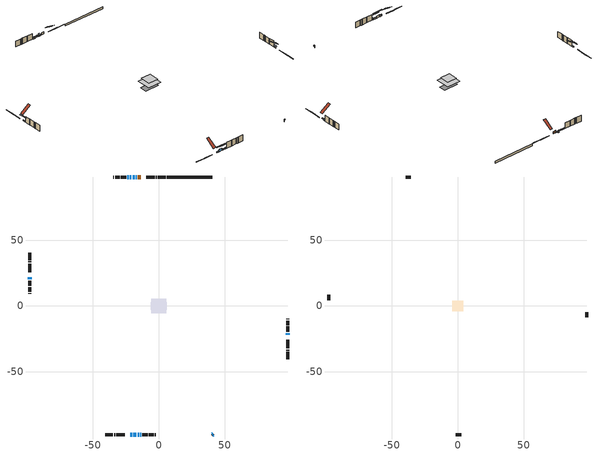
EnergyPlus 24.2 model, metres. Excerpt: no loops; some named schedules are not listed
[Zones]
conditioned space
 floor adiabatic (AdiabaticFloorConstruction): -5.55,-5.55 -5.55,5.55 5.55,5.55 5.55,-5.55 z2.66
 floor foundation (Slab1 construction): -5.95,-2.68 -5.95,2.68 5.95,2.68 5.95,-2.68 z-1.43
 wall outside (RimJoist1 construction): 5.14,98.02 -0.65,98.02 / -40.6,-98.02 -34.81,-98.02 / -98.02,40.6 -98.02,34.81 / 98.02,-40.6 98.02,-34.81 z0.22:0.52
 wall outside (RimJoist2 construction): -1.58,98.02 -2.27,98.02 / -33.88,-98.02 -33.2,-98.02 / -98.02,33.88 -98.02,33.2 / 98.02,-33.88 98.02,-33.2 z0.22:0.52
 wall outside (RimJoist3 construction): -3.19,98.02 -9.67,98.02 / -32.27,-98.02 -25.79,-98.02 / -98.02,32.27 -98.02,25.79 / 98.02,-32.27 98.02,-25.79 z0.22:0.52
 wall outside (AdiabaticWallConstruction 1): -13.72,98.02 -15.82,98.02 z0.22:2.25
 wall outside (AdiabaticWallConstruction): -16.74,98.02 -17.36,98.02 z0.22:0.83; -18.28,98.02 -19.81,98.02 / -20.74,98.02 -21.96,98.02 / 98.02,-21.75 98.02,-20.52 / -22.88,98.02 -23.8,98.02 z0.22:1.14; -21.75,-98.02 -20.22,-98.02 / -13.93,-98.02 -13.32,-98.02 / 40.6,-98.02 41.3,-97.32 z0.22:1.19; -19.29,-98.02 -17.01,-98.02 z0.22:2; -16.08,-98.02 -14.86,-98.02 z0.22:1.34; -98.02,21.75 -98.02,20.22 z0.22:1.29
 wall outside (Wall1 construction): -24.73,98.02 -28.77,98.02 / -12.39,-98.02 -8.35,-98.02 / -98.02,19.29 -98.02,15.25 / 98.02,-19.6 98.02,-15.55 z0.22:5.1
 wall outside (Wall2 construction): -29.7,98.02 -33.24,98.02 / -7.42,-98.02 -3.88,-98.02 / -98.02,14.32 -98.02,10.78 / 98.02,-14.62 98.02,-11.09 z0.22:5.1
 wall outside (Wall3 construction): -34.17,98.02 -34.73,98.02 / -2.95,-98.02 -2.39,-98.02 / -98.02,9.85 -98.02,9.3 / 98.02,-10.16 98.02,-9.6 z0.22:5.1
 wall foundation (FoundationWall1 construction): 40.6,98.02 6.07,98.02 z-1.43:0.22
 window (WindowConstruction): -16.74,98.02 -17.35,98.02 z0.22:0.83
 window (WindowConstruction 9): -18.28,98.02 -19.81,98.02 z0.22:1.13
 window (WindowConstruction 10): -21.75,-98.02 -20.22,-98.02 z0.22:1.19
 window (WindowConstruction 1): -20.74,98.02 -21.96,98.02 z0.22:1.13
 window (WindowConstruction 2): -19.29,-98.02 -17.01,-98.02 z0.22:2
 window (WindowConstruction 3): -16.08,-98.02 -14.86,-98.02 z0.22:1.34
 window (WindowConstruction 4): -98.02,21.75 -98.02,20.22 z0.22:1.29
 window (WindowConstruction 5): -13.93,-98.02 -13.32,-98.02 z0.22:1.19
 window (WindowConstruction 6): 40.6,-98.02 41.3,-97.32 z0.22:1.19
 window (WindowConstruction 7): 98.02,-21.75 98.02,-20.53 z0.22:1.13
 window (WindowConstruction 8): -22.88,98.02 -23.8,98.02 z0.22:1.13
 door (Door): -13.72,98.02 -15.82,98.02 z0.22:2.25
 ceiling adiabatic (AdiabaticFloorConstruction): 5.55,-5.55 5.55,5.55 -5.55,5.55 -5.55,-5.55 z2.66
attic - vented
 floor to conditioned space (Floor1 construction Reversed): -4,-4 -4,4 4,4 4,-4 z5.1
 wall outside (Wall4 construction): -35.65,98.02 -39.67,98.02 / -1.46,-98.02 2.56,-98.02 / -98.02,8.37 -98.02,4.35 / 98.02,-8.67 98.02,-4.65 z0.22:5.1
 roof outside (Roof1 construction): -12.79,98.02,5.1 -12.79,90.73,9.96 -10.6,90.73,9.96 -10.6,98.02,5.1; -22.67,-98.02,5.1 -22.67,-90.73,9.96 -24.86,-90.73,9.96 -24.86,-98.02,5.1; -98.02,22.67,5.1 -90.73,22.67,9.96 -90.73,24.86,9.96 -98.02,24.86,5.1; 98.02,-22.67,5.1 90.73,-22.67,9.96 90.73,-24.86,9.96 98.02,-24.86,5.1
shading: -17.5,98.02 -16.6,98.02 -16.6,99.85 -17.5,99.85 z0.98; -19.96,98.02 -18.13,98.02 -18.13,98.63 -19.96,98.63 z1.28; -20.07,-98.02 -21.89,-98.02 -21.89,-98.63 -20.07,-98.63 z1.34; -22.11,98.02 -20.59,98.02 -20.59,98.63 -22.11,98.63 z1.28; -13.95,-98.02 -22.34,-98.02 -22.34,-98.63 -13.95,-98.63 z5.05; -11.81,-98.02 -19.13,-98.02 -19.13,-98.32 -11.81,-98.32 z4.39; -98.02,17.17 -98.02,24.8 -98.63,24.8 -98.63,17.17 z4.34; -13.17,-98.02 -14.08,-98.02 -14.08,-98.63 -13.17,-98.63 z1.34; 41.41,-97.22 40.5,-98.13 40.93,-98.56 41.84,-97.65 z1.34; 98.02,-19.92 98.02,-22.35 98.63,-22.35 98.63,-19.92 z1.74; -23.95,98.02 -22.74,98.02 -22.74,98.63 -23.95,98.63 z1.28
[Building]
Building 1: Terrain=Suburbs
[Site:Location]
Whitehorse AP_YT: Latitude {deg}=60.71; Longitude {deg}=-135.07; Time Zone {hr}=-8; Elevation {m}=706; Keep Site Location Information=Yes
[Site:GroundTemperature:Shallow]
-5.4229, -7.73249, -7.91745, -6.82143, -2.42154, 1.95786, 5.75456, 8.15968, 8.36401, 6.40785, 2.70796, -1.53709
[Site:WaterMainsTemperature]
Calculation Method=Schedule; Temperature Schedule=mains temperature schedule
[Material] Roughness=Rough; Thermal Absorptance=0.9
Name | Thickness {m} | Conductivity {W/m-K} | Density {kg/m3} | Specific Heat {J/kg-K} | Solar Absorptance | Visible Absorptance
asphalt or fiberglass shingles | 0.00635 | 0.162714 | 1121.4 | 1465.45 | 0.4 | 0.4
ceiling loosefill ins | 0.254 | 0.0480833 | 16.02 | 1046.75 | 0.7 | 0.7
ceiling stud and cavity | 0.1397 | 0.0776294 | 65.682 | 1177.47 | 0.7 | 0.7
concrete 4.0 in. | 0.1016 | 1.803125 | 2242.8 | 837.4 | 0.7 | 0.7
concrete 8.0 in. | 0.2032 | 1.803125 | 2242.8 | 837.4 | 0.7 | 0.7
door material | 0.04445 | 0.0451087 | 512.64 | 1214.23 | 0.7 | 0.7
exterior vertical ins | 0.0778269 | 0.029427 | 32.04 | 1214.23 | 0.7 | 0.7
floor covering | 0.0127 | 0.0433444 | 54.468 | 1339.84 | 0.6 | 0.6
floor rigid ins; wall rigid ins 2 | 0.512978 | 0.029427 | 32.04 | 1214.23 | 0.7 | 0.7
floor stud and cavity | 0.1397 | 1.75129 | 37.0049 | 1207.88 | 0.7 | 0.7
furniture material conditioned space 1 | 0.1524 | 0.115458 | 640.8 | 1214.23 | 0.6 | 0.6
gypsum board | 0.0127 | 0.160291 | 801 | 837.4 | 0.6 | 0.6
gypsum board 1 | 0.0127 | 0.160291 | 801 | 837.4 | 0.7 | 0.7
osb sheathing 0.5 in. | 0.0127 | 0.115458 | 512.64 | 1214.23 | 0.7 | 0.7
osb sheathing 0.75 in. | 0.01905 | 0.115458 | 512.64 | 1214.23 | 0.7 | 0.7
osb sheathing 2.0 in. | 0.0508 | 0.115458 | 512.64 | 1214.23 | 0.7 | 0.7
rim joist rigid ins; wall rigid ins | 0.051816 | 0.029427 | 32.04 | 1214.23 | 0.7 | 0.7
rim joist rigid ins 1; wall rigid ins 1 | 0.103632 | 0.029427 | 32.04 | 1214.23 | 0.7 | 0.7
rim joist stud and cavity | 0.0508 | 0.0399264 | 125.044 | 1163.47 | 0.6 | 0.6
rim joist stud and cavity 1 | 0.0508 | 0.0170048 | 125.044 | 1163.47 | 0.6 | 0.6
rim joist stud and cavity 2 | 0.0508 | 0.0462651 | 125.044 | 1163.47 | 0.6 | 0.6
wall stud and cavity | 0.1397 | 0.215013 | 139.0536 | 1170.24 | 0.7 | 0.7
wall stud and cavity 1 | 0.1397 | 0.216775 | 139.0536 | 1170.24 | 0.7 | 0.7
wall stud and cavity 2 | 0.1397 | 0.050024 | 139.0536 | 1170.24 | 0.7 | 0.7
wall stud and cavity 3 | 0.0889 | 6.9971 | 50.32683 | 1063.81 | 0.6 | 0.6
wall stud and cavity 4 | 0.0889 | 0.380278 | 52.3479 | 1209.89 | 0.7 | 0.7
wall stud and cavity 5 | 0.0889 | 0.391764 | 83.0341 | 1211.67 | 0.7 | 0.7
wood siding | 0.0254 | 0.102417 | 544.68 | 1172.36 | 0.4 | 0.4
wood siding 1 | 0.00254 | 0.102417 | 544.68 | 1172.36 | 0.4 | 0.4
wood siding 2; wood siding 3; wood siding 4 | 0.0254 | 0.102417 | 544.68 | 1172.36 | 0.7 | 0.7
[WindowMaterial:SimpleGlazingSystem]
Name | U-Factor {W/m2-K} | Solar Heat Gain Coefficient
WindowMaterial | 2.032724 | 0.41
WindowMaterial 1 | 1.94983 | 0.52
WindowMaterial 2 | 1.88339 | 0.59
WindowMaterial 3 | 1.887935 | 0.59
WindowMaterial 4 | 1.927681 | 0.54
WindowMaterial 5 | 2.00036 | 0.46
WindowMaterial 6 | 1.95834 | 0.5
WindowMaterial 7 | 1.96799 | 0.49
WindowMaterial 8 | 1.9396 | 0.53
WindowMaterial 9 | 1.93506 | 0.53
[Construction]
AdiabaticFloorConstruction: floor stud and cavity, floor rigid ins, osb sheathing 0.75 in., floor covering
AdiabaticWallConstruction: wood siding 3, wall rigid ins 2, wall stud and cavity 4, gypsum board
AdiabaticWallConstruction 1: wood siding 4, wall rigid ins 2, wall stud and cavity 4, gypsum board
Door: door material
Floor1 construction Reversed: gypsum board, ceiling stud and cavity, ceiling loosefill ins
FoundationWall1 construction: concrete 8.0 in., gypsum board 1
furniture construction conditioned space 1: furniture material conditioned space 1
PartitionWallConstruction: gypsum board, wall stud and cavity 5, gypsum board
RimJoist1 construction: wood siding 2, rim joist rigid ins, osb sheathing 2.0 in., rim joist stud and cavity
RimJoist2 construction: wood siding 2, rim joist rigid ins 1, osb sheathing 2.0 in., rim joist stud and cavity 1
RimJoist3 construction: wood siding 2, rim joist rigid ins, osb sheathing 2.0 in., rim joist stud and cavity 2
Roof1 construction: asphalt or fiberglass shingles
Slab1 construction: concrete 4.0 in.
Wall1 construction: wood siding, wall rigid ins, osb sheathing 0.5 in., wall stud and cavity, gypsum board
Wall2 construction: wood siding, wall rigid ins, osb sheathing 0.5 in., wall stud and cavity 1, gypsum board
Wall3 construction: wood siding, wall rigid ins 1, osb sheathing 0.5 in., wall stud and cavity 2, gypsum board
Wall4 construction: wood siding 1, wall stud and cavity 3
WindowConstruction: WindowMaterial
WindowConstruction 1; WindowConstruction 7: WindowMaterial 1
WindowConstruction 10: WindowMaterial 9
WindowConstruction 2: WindowMaterial 2
WindowConstruction 3: WindowMaterial 3
WindowConstruction 4: WindowMaterial 4
WindowConstruction 5: WindowMaterial 5
WindowConstruction 6: WindowMaterial 6
WindowConstruction 8: WindowMaterial 7
WindowConstruction 9: WindowMaterial 8
[Zone] Multiplier=1; Part of Total Floor Area=Yes
Name | Volume {m3}
attic - vented | 47.2014
conditioned space | 439.4
[Space]
Name | Zone | Volume {m3}
attic - vented 1 | attic - vented | 47.2014
conditioned space 1 | conditioned space | 439.4
[ZoneInfiltration:EffectiveLeakageArea]
infil attic - vented 1: Zone or Space=attic - vented 1; Schedule=Always On Discrete; Effective Air Leakage Area {cm2}=2017.26; Stack Coefficient=0.000677103; Wind Coefficient=1.75812e-05
[ZoneMixing]
whole house fan mix: Zone or Space=attic - vented; Schedule=Always On Continuous; Design Flow Rate Calculation Method=Flow/Zone; Design Flow Rate {m3/s}=0; Source Zone or Space=conditioned space
[SurfaceProperty:ExposedFoundationPerimeter]
Slab1: Exposed Perimeter Calculation Method=TotalExposedPerimeter; Total Exposed Perimeter {m}=34.534
[InternalMass] Zone or ZoneList=conditioned space; Space or SpaceList=conditioned space 1
Name | Construction | Surface Area {m2}
furniture mass conditioned space 1 | furniture construction conditioned space 1 | 74.8
partition wall mass | PartitionWallConstruction | 187
[Lights]
interior lighting: Zone or ZoneList or Space or SpaceList=conditioned space 1; Schedule=interior lighting schedule; Design Level Calculation Method=LightingLevel; Lighting Level {W}=343.2; Return Air Fraction=0; Fraction Radiant=0.6; Fraction Visible=0.2; Fraction Replaceable=1
[People]
occupants: Zone or ZoneList or Space or SpaceList=conditioned space 1; Number of People Schedule=occupants schedule; Number of People Calculation Method=People; Number of People=3; Fraction Radiant=0.314171; Sensible Heat Fraction=0.56303; Activity Level Schedule=occupants activity schedule; Carbon Dioxide Generation Rate {m3/s-W}=0; Enable ASHRAE 55 Comfort Warnings=No; Mean Radiant Temperature Calculation Type=EnclosureAveraged
[ElectricEquipment] Zone or ZoneList or Space or SpaceList=conditioned space 1; Design Level Calculation Method=EquipmentLevel
Name | Schedule | Design Level {W} | Fraction Latent | Fraction Radiant | Fraction Lost
clothes dryer | clothes dryer schedule | 140.772 | 0.015 | 0.081 | 0.85
clothes washer | clothes washer schedule | 32.1985 | 0.03 | 0.162 | 0.7
cooking range | cooking range schedule | 215.147 | 0.08 | 0.432 | 0.2
dishwasher | dishwasher schedule | 66.8632 | 0.3 | 0.18 | 0.4
fridge | fridge schedule | 72.9452 | 0 | 0.6 | 0
mech vent house fan | mech vent house fan schedule | 0 | 0 | 0 | 1
mech vent house fan cfis | mech vent house fan cfis schedule | 0 | 0 | 0 | 0
misc plug loads | misc plug loads schedule | 494.7 | 0.045 | 0.513 | 0.1
whole house fan | Always On Discrete | 0 | 0 | 0 | 1
[OtherEquipment] Zone or ZoneList or Space or SpaceList=conditioned space 1; Design Level Calculation Method=EquipmentLevel
Name | Fuel Type | Schedule | Design Level {W} | Fraction Latent | Fraction Radiant | Fraction Lost
clothes dryer 1 | Electricity | clothes dryer schedule | 0 | 0.015 | 0.081 | 0.85
cooking range 1 | Electricity | cooking range schedule | 0 | 0.08 | 0.432 | 0.2
general water use latent | None | general water use schedule | 62.594 | 1 | 0 | 0
general water use sensible | None | general water use schedule | -61.6891 | 0 | 0.6 | 0
mech vent house fan latent load | None | Always On Discrete | 0 | 1 | 0 | 0
mech vent house fan sensible load | None | Always On Discrete | 0 | 0 | 0 | 0
water heater energy adjustment1 | Electricity | Always On Discrete | 0.01 | 0 | 0 | 1
[ZoneInfiltration:DesignFlowRate] Zone or ZoneList or Space or SpaceList=conditioned space 1; Schedule=Always On Discrete; Design Flow Rate Calculation Method=Flow/Zone; Design Flow Rate {m3/s}=0
infil flow; natural vent flow; whole house fan flow
[Foundation:Kiva]
Foundation Kiva 1: Initial Indoor Air Temperature {C}=18; Wall Height Above Grade {m}=0.220005; Wall Depth Below Slab {m}=0.2032; Custom Block Material Name 1=exterior vertical ins; Custom Block Depth 1 {m}=1.65; Custom Block X Position 1 {m}=0.2159; Custom Block Z Position 1 {m}=0
[Foundation:Kiva:Settings]
Soil Conductivity {W/m-K}=0.849921; Soil Density {kg/m3}=1842.3; Soil Specific Heat {J/kg-K}=418.7; Ground Solar Absorptivity=0.9; Ground Thermal Absorptivity=0.9; Ground Surface Roughness {m}=0.03; Far-Field Width {m}=40; Deep-Ground Boundary Condition=ZeroFlux; Deep-Ground Depth {m}=40; Minimum Cell Dimension {m}=0.2; Maximum Cell Growth Coefficient=3; Simulation Timestep=Timestep
[Exterior:Lights]
exterior lighting: Schedule=exterior lighting schedule; Design Level {W}=75.6
[Schedule:Constant]
Name | Hourly Value
Always On Continuous; mech vent house fan schedule; mech vent house fan cfis schedule; Always On Discrete | 1
occupants activity schedule | 117.228
fridge schedule | 0
[Schedule:Week:Daily]
interior lighting schedule Week Rule - Jan1-Jan27: interior lighting schedule day, interior lighting schedule day, interior lighting schedule day, interior lighting schedule day, interior lighting schedule day, interior lighting schedule day, interior lighting schedule day, interior lighting schedule default day, interior lighting schedule default day, interior lighting schedule default day, interior lighting schedule default day, interior lighting schedule default day
interior lighting schedule Week Rule - Jan28-Feb3: interior lighting schedule day, interior lighting schedule day, interior lighting schedule day, interior lighting schedule day, interior lighting schedule day 1, interior lighting schedule day 1, interior lighting schedule day 1, interior lighting schedule default day, interior lighting schedule default day, interior lighting schedule default day, interior lighting schedule default day, interior lighting schedule default day
interior lighting schedule Week Rule - Feb4-Feb24: interior lighting schedule day 1, interior lighting schedule day 1, interior lighting schedule day 1, interior lighting schedule day 1, interior lighting schedule day 1, interior lighting schedule day 1, interior lighting schedule day 1, interior lighting schedule default day, interior lighting schedule default day, interior lighting schedule default day, interior lighting schedule default day, interior lighting schedule default day
interior lighting schedule Week Rule - Feb25-Mar3: interior lighting schedule day 1, interior lighting schedule day 1, interior lighting schedule day 1, interior lighting schedule day 1, interior lighting schedule day 2, interior lighting schedule day 2, interior lighting schedule day 2, interior lighting schedule default day, interior lighting schedule default day, interior lighting schedule default day, interior lighting schedule default day, interior lighting schedule default day
interior lighting schedule Week Rule - Mar4-Mar31: interior lighting schedule day 2, interior lighting schedule day 2, interior lighting schedule day 2, interior lighting schedule day 2, interior lighting schedule day 2, interior lighting schedule day 2, interior lighting schedule day 2, interior lighting schedule default day, interior lighting schedule default day, interior lighting schedule default day, interior lighting schedule default day, interior lighting schedule default day
interior lighting schedule Week Rule - Apr1-Apr28: interior lighting schedule day 3, interior lighting schedule day 3, interior lighting schedule day 3, interior lighting schedule day 3, interior lighting schedule day 3, interior lighting schedule day 3, interior lighting schedule day 3, interior lighting schedule default day, interior lighting schedule default day, interior lighting schedule default day, interior lighting schedule default day, interior lighting schedule default day
interior lighting schedule Week Rule - Apr29-May5: interior lighting schedule day 3, interior lighting schedule day 3, interior lighting schedule day 4, interior lighting schedule day 4, interior lighting schedule day 4, interior lighting schedule day 4, interior lighting schedule day 4, interior lighting schedule default day, interior lighting schedule default day, interior lighting schedule default day, interior lighting schedule default day, interior lighting schedule default day
interior lighting schedule Week Rule - May6-May26: interior lighting schedule day 4, interior lighting schedule day 4, interior lighting schedule day 4, interior lighting schedule day 4, interior lighting schedule day 4, interior lighting schedule day 4, interior lighting schedule day 4, interior lighting schedule default day, interior lighting schedule default day, interior lighting schedule default day, interior lighting schedule default day, interior lighting schedule default day
interior lighting schedule Week Rule - May27-Jun2: interior lighting schedule day 4, interior lighting schedule day 4, interior lighting schedule day 4, interior lighting schedule day 4, interior lighting schedule day 4, interior lighting schedule day 5, interior lighting schedule day 5, interior lighting schedule default day, interior lighting schedule default day, interior lighting schedule default day, interior lighting schedule default day, interior lighting schedule default day
interior lighting schedule Week Rule - Jun3-Jun30: interior lighting schedule day 5, interior lighting schedule day 5, interior lighting schedule day 5, interior lighting schedule day 5, interior lighting schedule day 5, interior lighting schedule day 5, interior lighting schedule day 5, interior lighting schedule default day, interior lighting schedule default day, interior lighting schedule default day, interior lighting schedule default day, interior lighting schedule default day
interior lighting schedule Week Rule - Jul1-Jul28: interior lighting schedule day 6, interior lighting schedule day 6, interior lighting schedule day 6, interior lighting schedule day 6, interior lighting schedule day 6, interior lighting schedule day 6, interior lighting schedule day 6, interior lighting schedule default day, interior lighting schedule default day, interior lighting schedule default day, interior lighting schedule default day, interior lighting schedule default day
interior lighting schedule Week Rule - Jul29-Aug4: interior lighting schedule day 6, interior lighting schedule day 6, interior lighting schedule day 6, interior lighting schedule day 7, interior lighting schedule day 7, interior lighting schedule day 7, interior lighting schedule day 7, interior lighting schedule default day, interior lighting schedule default day, interior lighting schedule default day, interior lighting schedule default day, interior lighting schedule default day
interior lighting schedule Week Rule - Aug5-Aug25: interior lighting schedule day 7, interior lighting schedule day 7, interior lighting schedule day 7, interior lighting schedule day 7, interior lighting schedule day 7, interior lighting schedule day 7, interior lighting schedule day 7, interior lighting schedule default day, interior lighting schedule default day, interior lighting schedule default day, interior lighting schedule default day, interior lighting schedule default day
interior lighting schedule Week Rule - Aug26-Sep1: interior lighting schedule day 7, interior lighting schedule day 7, interior lighting schedule day 7, interior lighting schedule day 7, interior lighting schedule day 7, interior lighting schedule day 7, interior lighting schedule day 8, interior lighting schedule default day, interior lighting schedule default day, interior lighting schedule default day, interior lighting schedule default day, interior lighting schedule default day
interior lighting schedule Week Rule - Sep2-Sep29: interior lighting schedule day 8, interior lighting schedule day 8, interior lighting schedule day 8, interior lighting schedule day 8, interior lighting schedule day 8, interior lighting schedule day 8, interior lighting schedule day 8, interior lighting schedule default day, interior lighting schedule default day, interior lighting schedule default day, interior lighting schedule default day, interior lighting schedule default day
interior lighting schedule Week Rule - Sep30-Oct6: interior lighting schedule day 8, interior lighting schedule day 9, interior lighting schedule day 9, interior lighting schedule day 9, interior lighting schedule day 9, interior lighting schedule day 9, interior lighting schedule day 9, interior lighting schedule default day, interior lighting schedule default day, interior lighting schedule default day, interior lighting schedule default day, interior lighting schedule default day
interior lighting schedule Week Rule - Oct7-Oct27: interior lighting schedule day 9, interior lighting schedule day 9, interior lighting schedule day 9, interior lighting schedule day 9, interior lighting schedule day 9, interior lighting schedule day 9, interior lighting schedule day 9, interior lighting schedule default day, interior lighting schedule default day, interior lighting schedule default day, interior lighting schedule default day, interior lighting schedule default day
interior lighting schedule Week Rule - Oct28-Nov3: interior lighting schedule day 9, interior lighting schedule day 9, interior lighting schedule day 9, interior lighting schedule day 9, interior lighting schedule day 10, interior lighting schedule day 10, interior lighting schedule day 10, interior lighting schedule default day, interior lighting schedule default day, interior lighting schedule default day, interior lighting schedule default day, interior lighting schedule default day
interior lighting schedule Week Rule - Nov4-Nov24: interior lighting schedule day 10, interior lighting schedule day 10, interior lighting schedule day 10, interior lighting schedule day 10, interior lighting schedule day 10, interior lighting schedule day 10, interior lighting schedule day 10, interior lighting schedule default day, interior lighting schedule default day, interior lighting schedule default day, interior lighting schedule default day, interior lighting schedule default day
interior lighting schedule Week Rule - Nov25-Dec1: interior lighting schedule day 10, interior lighting schedule day 10, interior lighting schedule day 10, interior lighting schedule day 10, interior lighting schedule day 10, interior lighting schedule day 10, interior lighting schedule day 11, interior lighting schedule default day, interior lighting schedule default day, interior lighting schedule default day, interior lighting schedule default day, interior lighting schedule default day
interior lighting schedule Week Rule - Dec2-Dec31: interior lighting schedule day 11, interior lighting schedule day 11, interior lighting schedule day 11, interior lighting schedule day 11, interior lighting schedule day 11, interior lighting schedule day 11, interior lighting schedule day 11, interior lighting schedule default day, interior lighting schedule default day, interior lighting schedule default day, interior lighting schedule default day, interior lighting schedule default day
occupants schedule Week Rule - Jan1-Dec31: occupants schedule day, occupants schedule day, occupants schedule day, occupants schedule day, occupants schedule day, occupants schedule day, occupants schedule day, occupants schedule default day, occupants schedule default day, occupants schedule default day, occupants schedule default day, occupants schedule default day
clothes dryer schedule Week Rule - Jan1-Dec31: clothes dryer schedule day, clothes dryer schedule day, clothes dryer schedule day, clothes dryer schedule day, clothes dryer schedule day, clothes dryer schedule day, clothes dryer schedule day, clothes dryer schedule default day, clothes dryer schedule default day, clothes dryer schedule default day, clothes dryer schedule default day, clothes dryer schedule default day
clothes washer schedule Week Rule - Jan1-Dec31: clothes washer schedule day, clothes washer schedule day, clothes washer schedule day, clothes washer schedule day, clothes washer schedule day, clothes washer schedule day, clothes washer schedule day, clothes washer schedule default day, clothes washer schedule default day, clothes washer schedule default day, clothes washer schedule default day, clothes washer schedule default day
cooking range schedule Week Rule - Jan1-Dec31: cooking range schedule day, cooking range schedule day, cooking range schedule day, cooking range schedule day, cooking range schedule day, cooking range schedule day, cooking range schedule day, cooking range schedule default day, cooking range schedule default day, cooking range schedule default day, cooking range schedule default day, cooking range schedule default day
dishwasher schedule Week Rule - Jan1-Dec31: dishwasher schedule day, dishwasher schedule day, dishwasher schedule day, dishwasher schedule day, dishwasher schedule day, dishwasher schedule day, dishwasher schedule day, dishwasher schedule default day, dishwasher schedule default day, dishwasher schedule default day, dishwasher schedule default day, dishwasher schedule default day
misc plug loads schedule Week Rule - Jan1-Dec31: misc plug loads schedule day, misc plug loads schedule day, misc plug loads schedule day, misc plug loads schedule day, misc plug loads schedule day, misc plug loads schedule day, misc plug loads schedule day, misc plug loads schedule default day, misc plug loads schedule default day, misc plug loads schedule default day, misc plug loads schedule default day, misc plug loads schedule default day
general water use schedule Week Rule - Jan1-Dec31: general water use schedule day, general water use schedule day, general water use schedule day, general water use schedule day, general water use schedule day, general water use schedule day, general water use schedule day, general water use schedule default day, general water use schedule default day, general water use schedule default day, general water use schedule default day, general water use schedule default day
exterior lighting schedule Week Rule - Jan1-Jan27: exterior lighting schedule day, exterior lighting schedule day, exterior lighting schedule day, exterior lighting schedule day, exterior lighting schedule day, exterior lighting schedule day, exterior lighting schedule day, exterior lighting schedule default day, exterior lighting schedule default day, exterior lighting schedule default day, exterior lighting schedule default day, exterior lighting schedule default day
exterior lighting schedule Week Rule - Jan28-Feb3: exterior lighting schedule day, exterior lighting schedule day, exterior lighting schedule day, exterior lighting schedule day, exterior lighting schedule day 1, exterior lighting schedule day 1, exterior lighting schedule day 1, exterior lighting schedule default day, exterior lighting schedule default day, exterior lighting schedule default day, exterior lighting schedule default day, exterior lighting schedule default day
exterior lighting schedule Week Rule - Feb4-Feb24: exterior lighting schedule day 1, exterior lighting schedule day 1, exterior lighting schedule day 1, exterior lighting schedule day 1, exterior lighting schedule day 1, exterior lighting schedule day 1, exterior lighting schedule day 1, exterior lighting schedule default day, exterior lighting schedule default day, exterior lighting schedule default day, exterior lighting schedule default day, exterior lighting schedule default day
exterior lighting schedule Week Rule - Feb25-Mar3: exterior lighting schedule day 1, exterior lighting schedule day 1, exterior lighting schedule day 1, exterior lighting schedule day 1, exterior lighting schedule day 2, exterior lighting schedule day 2, exterior lighting schedule day 2, exterior lighting schedule default day, exterior lighting schedule default day, exterior lighting schedule default day, exterior lighting schedule default day, exterior lighting schedule default day
exterior lighting schedule Week Rule - Mar4-Mar31: exterior lighting schedule day 2, exterior lighting schedule day 2, exterior lighting schedule day 2, exterior lighting schedule day 2, exterior lighting schedule day 2, exterior lighting schedule day 2, exterior lighting schedule day 2, exterior lighting schedule default day, exterior lighting schedule default day, exterior lighting schedule default day, exterior lighting schedule default day, exterior lighting schedule default day
exterior lighting schedule Week Rule - Apr1-Apr28: exterior lighting schedule day 3, exterior lighting schedule day 3, exterior lighting schedule day 3, exterior lighting schedule day 3, exterior lighting schedule day 3, exterior lighting schedule day 3, exterior lighting schedule day 3, exterior lighting schedule default day, exterior lighting schedule default day, exterior lighting schedule default day, exterior lighting schedule default day, exterior lighting schedule default day
exterior lighting schedule Week Rule - Apr29-May5: exterior lighting schedule day 3, exterior lighting schedule day 3, exterior lighting schedule day 4, exterior lighting schedule day 4, exterior lighting schedule day 4, exterior lighting schedule day 4, exterior lighting schedule day 4, exterior lighting schedule default day, exterior lighting schedule default day, exterior lighting schedule default day, exterior lighting schedule default day, exterior lighting schedule default day
exterior lighting schedule Week Rule - May6-May26: exterior lighting schedule day 4, exterior lighting schedule day 4, exterior lighting schedule day 4, exterior lighting schedule day 4, exterior lighting schedule day 4, exterior lighting schedule day 4, exterior lighting schedule day 4, exterior lighting schedule default day, exterior lighting schedule default day, exterior lighting schedule default day, exterior lighting schedule default day, exterior lighting schedule default day
exterior lighting schedule Week Rule - May27-Jun2: exterior lighting schedule day 4, exterior lighting schedule day 4, exterior lighting schedule day 4, exterior lighting schedule day 4, exterior lighting schedule day 4, exterior lighting schedule day 5, exterior lighting schedule day 5, exterior lighting schedule default day, exterior lighting schedule default day, exterior lighting schedule default day, exterior lighting schedule default day, exterior lighting schedule default day
exterior lighting schedule Week Rule - Jun3-Jun30: exterior lighting schedule day 5, exterior lighting schedule day 5, exterior lighting schedule day 5, exterior lighting schedule day 5, exterior lighting schedule day 5, exterior lighting schedule day 5, exterior lighting schedule day 5, exterior lighting schedule default day, exterior lighting schedule default day, exterior lighting schedule default day, exterior lighting schedule default day, exterior lighting schedule default day
exterior lighting schedule Week Rule - Jul1-Jul28: exterior lighting schedule day 6, exterior lighting schedule day 6, exterior lighting schedule day 6, exterior lighting schedule day 6, exterior lighting schedule day 6, exterior lighting schedule day 6, exterior lighting schedule day 6, exterior lighting schedule default day, exterior lighting schedule default day, exterior lighting schedule default day, exterior lighting schedule default day, exterior lighting schedule default day
exterior lighting schedule Week Rule - Jul29-Aug4: exterior lighting schedule day 6, exterior lighting schedule day 6, exterior lighting schedule day 6, exterior lighting schedule day 7, exterior lighting schedule day 7, exterior lighting schedule day 7, exterior lighting schedule day 7, exterior lighting schedule default day, exterior lighting schedule default day, exterior lighting schedule default day, exterior lighting schedule default day, exterior lighting schedule default day
exterior lighting schedule Week Rule - Aug5-Aug25: exterior lighting schedule day 7, exterior lighting schedule day 7, exterior lighting schedule day 7, exterior lighting schedule day 7, exterior lighting schedule day 7, exterior lighting schedule day 7, exterior lighting schedule day 7, exterior lighting schedule default day, exterior lighting schedule default day, exterior lighting schedule default day, exterior lighting schedule default day, exterior lighting schedule default day
exterior lighting schedule Week Rule - Aug26-Sep1: exterior lighting schedule day 7, exterior lighting schedule day 7, exterior lighting schedule day 7, exterior lighting schedule day 7, exterior lighting schedule day 7, exterior lighting schedule day 7, exterior lighting schedule day 8, exterior lighting schedule default day, exterior lighting schedule default day, exterior lighting schedule default day, exterior lighting schedule default day, exterior lighting schedule default day
exterior lighting schedule Week Rule - Sep2-Sep29: exterior lighting schedule day 8, exterior lighting schedule day 8, exterior lighting schedule day 8, exterior lighting schedule day 8, exterior lighting schedule day 8, exterior lighting schedule day 8, exterior lighting schedule day 8, exterior lighting schedule default day, exterior lighting schedule default day, exterior lighting schedule default day, exterior lighting schedule default day, exterior lighting schedule default day
exterior lighting schedule Week Rule - Sep30-Oct6: exterior lighting schedule day 8, exterior lighting schedule day 9, exterior lighting schedule day 9, exterior lighting schedule day 9, exterior lighting schedule day 9, exterior lighting schedule day 9, exterior lighting schedule day 9, exterior lighting schedule default day, exterior lighting schedule default day, exterior lighting schedule default day, exterior lighting schedule default day, exterior lighting schedule default day
exterior lighting schedule Week Rule - Oct7-Oct27: exterior lighting schedule day 9, exterior lighting schedule day 9, exterior lighting schedule day 9, exterior lighting schedule day 9, exterior lighting schedule day 9, exterior lighting schedule day 9, exterior lighting schedule day 9, exterior lighting schedule default day, exterior lighting schedule default day, exterior lighting schedule default day, exterior lighting schedule default day, exterior lighting schedule default day
exterior lighting schedule Week Rule - Oct28-Nov3: exterior lighting schedule day 9, exterior lighting schedule day 9, exterior lighting schedule day 9, exterior lighting schedule day 9, exterior lighting schedule day 10, exterior lighting schedule day 10, exterior lighting schedule day 10, exterior lighting schedule default day, exterior lighting schedule default day, exterior lighting schedule default day, exterior lighting schedule default day, exterior lighting schedule default day
exterior lighting schedule Week Rule - Nov4-Nov24: exterior lighting schedule day 10, exterior lighting schedule day 10, exterior lighting schedule day 10, exterior lighting schedule day 10, exterior lighting schedule day 10, exterior lighting schedule day 10, exterior lighting schedule day 10, exterior lighting schedule default day, exterior lighting schedule default day, exterior lighting schedule default day, exterior lighting schedule default day, exterior lighting schedule default day
exterior lighting schedule Week Rule - Nov25-Dec1: exterior lighting schedule day 10, exterior lighting schedule day 10, exterior lighting schedule day 10, exterior lighting schedule day 10, exterior lighting schedule day 10, exterior lighting schedule day 10, exterior lighting schedule day 11, exterior lighting schedule default day, exterior lighting schedule default day, exterior lighting schedule default day, exterior lighting schedule default day, exterior lighting schedule default day
exterior lighting schedule Week Rule - Dec2-Dec31: exterior lighting schedule day 11, exterior lighting schedule day 11, exterior lighting schedule day 11, exterior lighting schedule day 11, exterior lighting schedule day 11, exterior lighting schedule day 11, exterior lighting schedule day 11, exterior lighting schedule default day, exterior lighting schedule default day, exterior lighting schedule default day, exterior lighting schedule default day, exterior lighting schedule default day
[Schedule:Year]
interior lighting schedule: interior lighting schedule Week Rule - Jan1-Jan27, 1, 1, 1, 27, interior lighting schedule Week Rule - Jan28-Feb3, 1, 28, 2, 3, interior lighting schedule Week Rule - Feb4-Feb24, 2, 4, 2, 24, interior lighting schedule Week Rule - Feb25-Mar3, 2, 25, 3, 3, interior lighting schedule Week Rule - Mar4-Mar31, 3, 4, 3, 31, interior lighting schedule Week Rule - Apr1-Apr28, 4, 1, 4, 28, interior lighting schedule Week Rule - Apr29-May5, 4, 29, 5, 5, interior lighting schedule Week Rule - May6-May26, 5, 6, 5, 26, interior lighting schedule Week Rule - May27-Jun2, 5, 27, 6, 2, interior lighting schedule Week Rule - Jun3-Jun30, 6, 3, 6, 30, interior lighting schedule Week Rule - Jul1-Jul28, 7, 1, 7, 28, interior lighting schedule Week Rule - Jul29-Aug4, 7, 29, 8, 4, interior lighting schedule Week Rule - Aug5-Aug25, 8, 5, 8, 25, interior lighting schedule Week Rule - Aug26-Sep1, 8, 26, 9, 1, interior lighting schedule Week Rule - Sep2-Sep29, 9, 2, 9, 29, interior lighting schedule Week Rule - Sep30-Oct6, 9, 30, 10, 6, interior lighting schedule Week Rule - Oct7-Oct27, 10, 7, 10, 27, interior lighting schedule Week Rule - Oct28-Nov3, 10, 28, 11, 3, interior lighting schedule Week Rule - Nov4-Nov24, 11, 4, 11, 24, interior lighting schedule Week Rule - Nov25-Dec1, 11, 25, 12, 1, interior lighting schedule Week Rule - Dec2-Dec31, 12, 2, 12, 31
occupants schedule: occupants schedule Week Rule - Jan1-Dec31, 1, 1, 12, 31
clothes dryer schedule: clothes dryer schedule Week Rule - Jan1-Dec31, 1, 1, 12, 31
clothes washer schedule: clothes washer schedule Week Rule - Jan1-Dec31, 1, 1, 12, 31
cooking range schedule: cooking range schedule Week Rule - Jan1-Dec31, 1, 1, 12, 31
dishwasher schedule: dishwasher schedule Week Rule - Jan1-Dec31, 1, 1, 12, 31
misc plug loads schedule: misc plug loads schedule Week Rule - Jan1-Dec31, 1, 1, 12, 31
general water use schedule: general water use schedule Week Rule - Jan1-Dec31, 1, 1, 12, 31
exterior lighting schedule: exterior lighting schedule Week Rule - Jan1-Jan27, 1, 1, 1, 27, exterior lighting schedule Week Rule - Jan28-Feb3, 1, 28, 2, 3, exterior lighting schedule Week Rule - Feb4-Feb24, 2, 4, 2, 24, exterior lighting schedule Week Rule - Feb25-Mar3, 2, 25, 3, 3, exterior lighting schedule Week Rule - Mar4-Mar31, 3, 4, 3, 31, exterior lighting schedule Week Rule - Apr1-Apr28, 4, 1, 4, 28, exterior lighting schedule Week Rule - Apr29-May5, 4, 29, 5, 5, exterior lighting schedule Week Rule - May6-May26, 5, 6, 5, 26, exterior lighting schedule Week Rule - May27-Jun2, 5, 27, 6, 2, exterior lighting schedule Week Rule - Jun3-Jun30, 6, 3, 6, 30, exterior lighting schedule Week Rule - Jul1-Jul28, 7, 1, 7, 28, exterior lighting schedule Week Rule - Jul29-Aug4, 7, 29, 8, 4, exterior lighting schedule Week Rule - Aug5-Aug25, 8, 5, 8, 25, exterior lighting schedule Week Rule - Aug26-Sep1, 8, 26, 9, 1, exterior lighting schedule Week Rule - Sep2-Sep29, 9, 2, 9, 29, exterior lighting schedule Week Rule - Sep30-Oct6, 9, 30, 10, 6, exterior lighting schedule Week Rule - Oct7-Oct27, 10, 7, 10, 27, exterior lighting schedule Week Rule - Oct28-Nov3, 10, 28, 11, 3, exterior lighting schedule Week Rule - Nov4-Nov24, 11, 4, 11, 24, exterior lighting schedule Week Rule - Nov25-Dec1, 11, 25, 12, 1, exterior lighting schedule Week Rule - Dec2-Dec31, 12, 2, 12, 31
[Schedule:Compact]
mains temperature schedule: Through: 01/01, For: AllDays, Until: 24:00, 1.27556, Through: 01/02, For: AllDays, Until: 24:00, 1.21222, Through: 01/03, For: AllDays, Until: 24:00, 1.15, Through: 01/04, For: AllDays, Until: 24:00, 1.08833, Through: 01/05, For: AllDays, Until: 24:00, 1.02778, Through: 01/06, For: AllDays, Until: 24:00, 0.967222, Through: 01/07, For: AllDays, Until: 24:00, 0.907778, Through: 01/08, For: AllDays, Until: 24:00, 0.848889, Through: 01/09, For: AllDays, Until: 24:00, 0.791111, Through: 01/10, For: AllDays, Until: 24:00, 0.733333, Through: 01/11, For: AllDays, Until: 24:00, 0.677222, Through: 01/12, For: AllDays, Until: 24:00, 0.621111, Through: 01/13, For: AllDays, Until: 24:00, 0.566667, Through: 01/14, For: AllDays, Until: 24:00, 0.512222, Through: 01/15, For: AllDays, Until: 24:00, 0.459444, Through: 01/16, For: AllDays, Until: 24:00, 0.407222, Through: 01/17, For: AllDays, Until: 24:00, 0.355556, Through: 01/18, For: AllDays, Until: 24:00, 0.305, Through: 01/19, For: AllDays, Until: 24:00, 0.255556, Through: 01/20, For: AllDays, Until: 24:00, 0.206667, Through: 01/21, For: AllDays, Until: 24:00, 0.158889, Through: 01/22, For: AllDays, Until: 24:00, 0.112222, Through: 01/23, For: AllDays, Until: 24:00, 0.0666667, Through: 01/24, For: AllDays, Until: 24:00, 0.0216667, Through: 01/25, For: AllDays, Until: 24:00, 0, Through: 01/26, For: AllDays, Until: 24:00, 0, Through: 01/27, For: AllDays, Until: 24:00, 0, Through: 01/28, For: AllDays, Until: 24:00, 0, Through: 01/29, For: AllDays, Until: 24:00, 0, Through: 01/30, For: AllDays, Until: 24:00, 0, Through: 01/31, For: AllDays, Until: 24:00, 0, Through: 02/01, For: AllDays, Until: 24:00, 0, Through: 02/02, For: AllDays, Until: 24:00, 0, Through: 02/03, For: AllDays, Until: 24:00, 0, Through: 02/04, For: AllDays, Until: 24:00, 0, Through: 02/05, For: AllDays, Until: 24:00, 0, Through: 02/06, For: AllDays, Until: 24:00, 0, Through: 02/07, For: AllDays, Until: 24:00, 0, Through: 02/08, For: AllDays, Until: 24:00, 0, Through: 02/09, For: AllDays, Until: 24:00, 0, Through: 02/10, For: AllDays, Until: 24:00, 0, Through: 02/11, For: AllDays, Until: 24:00, 0, Through: 02/12, For: AllDays, Until: 24:00, 0, Through: 02/13, For: AllDays, Until: 24:00, 0, Through: 02/14, For: AllDays, Until: 24:00, 0, Through: 02/15, For: AllDays, Until: 24:00, 0, Through: 02/16, For: AllDays, Until: 24:00, 0, Through: 02/17, For: AllDays, Until: 24:00, 0, Through: 02/18, For: AllDays, Until: 24:00, 0, Through: 02/19, For: AllDays, Until: 24:00, 0, Through: 02/20, For: AllDays, Until: 24:00, 0, Through: 02/21, For: AllDays, Until: 24:00, 0, Through: 02/22, For: AllDays, Until: 24:00, 0, Through: 02/23, For: AllDays, Until: 24:00, 0, Through: 02/24, For: AllDays, Until: 24:00, 0, Through: 02/25, For: AllDays, Until: 24:00, 0, Through: 02/26, For: AllDays, Until: 24:00, 0, Through: 02/27, For: AllDays, Until: 24:00, 0, Through: 02/28, For: AllDays, Until: 24:00, 0, Through: 03/01, For: AllDays, Until: 24:00, 0, Through: 03/02, For: AllDays, Until: 24:00, 0, Through: 03/03, For: AllDays, Until: 24:00, 0, Through: 03/04, For: AllDays, Until: 24:00, 0, Through: 03/05, For: AllDays, Until: 24:00, 0, Through: 03/06, For: AllDays, Until: 24:00, 0, Through: 03/07, For: AllDays, Until: 24:00, 0, Through: 03/08, For: AllDays, Until: 24:00, 0, Through: 03/09, For: AllDays, Until: 24:00, 0, Through: 03/10, For: AllDays, Until: 24:00, 0, Through: 03/11, For: AllDays, Until: 24:00, 0, Through: 03/12, For: AllDays, Until: 24:00, 0, Through: 03/13, For: AllDays, Until: 24:00, 0, Through: 03/14, For: AllDays, Until: 24:00, 0, Through: 03/15, For: AllDays, Until: 24:00, 0, Through: 03/16, For: AllDays, Until: 24:00, 0, Through: 03/17, For: AllDays, Until: 24:00, 0, Through: 03/18, For: AllDays, Until: 24:00, 0, Through: 03/19, For: AllDays, Until: 24:00, 0, Through: 03/20, For: AllDays, Until: 24:00, 0, Through: 03/21, For: AllDays, Until: 24:00, 0, Through: 03/22, For: AllDays, Until: 24:00, 0, Through: 03/23, For: AllDays, Until: 24:00, 0, Through: 03/24, For: AllDays, Until: 24:00, 0, Through: 03/25, For: AllDays, Until: 24:00, 0, Through: 03/26, For: AllDays, Until: 24:00, 0, Through: 03/27, For: AllDays, Until: 24:00, 0, Through: 03/28, For: AllDays, Until: 24:00, 0, Through: 03/29, For: AllDays, Until: 24:00, 0, Through: 03/30, For: AllDays, Until: 24:00, 0, Through: 03/31, For: AllDays, Until: 24:00, 0, Through: 04/01, For: AllDays, Until: 24:00, 0, Through: 04/02, For: AllDays, Until: 24:00, 0, Through: 04/03, For: AllDays, Until: 24:00, 0, Through: 04/04, For: AllDays, Until: 24:00, 0, Through: 04/05, For: AllDays, Until: 24:00, 0, Through: 04/06, For: AllDays, Until: 24:00, 0, Through: 04/07, For: AllDays, Until: 24:00, 0, Through: 04/08, For: AllDays, Until: 24:00, 0, Through: 04/09, For: AllDays, Until: 24:00, 0, Through: 04/10, For: AllDays, Until: 24:00, 0.0316667, Through: 04/11, For: AllDays, Until: 24:00, 0.0766667, Through: 04/12, For: AllDays, Until: 24:00, 0.122778, Through: 04/13, For: AllDays, Until: 24:00, 0.169444, Through: 04/14, For: AllDays, Until: 24:00, 0.217778, Through: 04/15, For: AllDays, Until: 24:00, 0.266667, Through: 04/16, For: AllDays, Until: 24:00, 0.316111, Through: 04/17, For: AllDays, Until: 24:00, 0.367222, Through: 04/18, For: AllDays, Until: 24:00, 0.418333, Through: 04/19, For: AllDays, Until: 24:00, 0.471111, Through: 04/20, For: AllDays, Until: 24:00, 0.524444, Through: 04/21, For: AllDays, Until: 24:00, 0.578889, Through: 04/22, For: AllDays, Until: 24:00, 0.633889, Through: 04/23, For: AllDays, Until: 24:00, 0.689444, Through: 04/24, For: AllDays, Until: 24:00, 0.746111, Through: 04/25, For: AllDays, Until: 24:00, 0.803889, Through: 04/26, For: AllDays, Until: 24:00, 0.862222, Through: 04/27, For: AllDays, Until: 24:00, 0.921111, Through: 04/28, For: AllDays, Until: 24:00, 0.980556, Through: 04/29, For: AllDays, Until: 24:00, 1.04111, Through: 04/30, For: AllDays, Until: 24:00, 1.10222, Through: 05/01, For: AllDays, Until: 24:00, 1.16389, Through: 05/02, For: AllDays, Until: 24:00, 1.22667, Through: 05/03, For: AllDays, Until: 24:00, 1.28944, Through: 05/04, For: AllDays, Until: 24:00, 1.35333, Through: 05/05, For: AllDays, Until: 24:00, 1.41778, Through: 05/06, For: AllDays, Until: 24:00, 1.48278, Through: 05/07, For: AllDays, Until: 24:00, 1.54778, Through: 05/08, For: AllDays, Until: 24:00, 1.61389, Through: 05/09, For: AllDays, Until: 24:00, 1.68056, Through: 05/10, For: AllDays, Until: 24:00, 1.74778, Through: 05/11, For: AllDays, Until: 24:00, 1.815, Through: 05/12, For: AllDays, Until: 24:00, 1.88333, Through: 05/13, For: AllDays, Until: 24:00, 1.95167, Through: 05/14, For: AllDays, Until: 24:00, 2.02056, Through: 05/15, For: AllDays, Until: 24:00, 2.09, Through: 05/16, For: AllDays, Until: 24:00, 2.15944, Through: 05/17, For: AllDays, Until: 24:00, 2.22944, Through: 05/18, For: AllDays, Until: 24:00, 2.3, Through: 05/19, For: AllDays, Until: 24:00, 2.37111, Through: 05/20, For: AllDays, Until: 24:00, 2.44167, Through: 05/21, For: AllDays, Until: 24:00, 2.51333, Through: 05/22, For: AllDays, Until: 24:00, 2.585, Through: 05/23, For: AllDays, Until: 24:00, 2.65667, Through: 05/24, For: AllDays, Until: 24:00, 2.72889, Through: 05/25, For: AllDays, Until: 24:00, 2.80111, Through: 05/26, For: AllDays, Until: 24:00, 2.87333, Through: 05/27, For: AllDays, Until: 24:00, 2.94556, Through: 05/28, For: AllDays, Until: 24:00, 3.01833, Through: 05/29, For: AllDays, Until: 24:00, 3.09111, Through: 05/30, For: AllDays, Until: 24:00, 3.16444, Through: 05/31, For: AllDays, Until: 24:00, 3.23722, Through: 06/01, For: AllDays, Until: 24:00, 3.31, Through: 06/02, For: AllDays, Until: 24:00, 3.38333, Through: 06/03, For: AllDays, Until: 24:00, 3.45611, Through: 06/04, For: AllDays, Until: 24:00, 3.52944, Through: 06/05, For: AllDays, Until: 24:00, 3.60222, Through: 06/06, For: AllDays, Until: 24:00, 3.675, Through: 06/07, For: AllDays, Until: 24:00, 3.74833, Through: 06/08, For: AllDays, Until: 24:00, 3.82056, Through: 06/09, For: AllDays, Until: 24:00, 3.89333, Through: 06/10, For: AllDays, Until: 24:00, 3.96611, Through: 06/11, For: AllDays, Until: 24:00, 4.03833, Through: 06/12, For: AllDays, Until: 24:00, 4.11, Through: 06/13, For: AllDays, Until: 24:00, 4.18222, Through: 06/14, For: AllDays, Until: 24:00, 4.25389, Through: 06/15, For: AllDays, Until: 24:00, 4.325, Through: 06/16, For: AllDays, Until: 24:00, 4.39611, Through: 06/17, For: AllDays, Until: 24:00, 4.46722, Through: 06/18, For: AllDays, Until: 24:00, 4.53778, Through: 06/19, For: AllDays, Until: 24:00, 4.60778, Through: 06/20, For: AllDays, Until: 24:00, 4.67778, Through: 06/21, For: AllDays, Until: 24:00, 4.74722, Through: 06/22, For: AllDays, Until: 24:00, 4.81611, Through: 06/23, For: AllDays, Until: 24:00, 4.885, Through: 06/24, For: AllDays, Until: 24:00, 4.95278, Through: 06/25, For: AllDays, Until: 24:00, 5.02056, Through: 06/26, For: AllDays, Until: 24:00, 5.08778, Through: 06/27, For: AllDays, Until: 24:00, 5.15444, Through: 06/28, For: AllDays, Until: 24:00, 5.22111, Through: 06/29, For: AllDays, Until: 24:00, 5.28667, Through: 06/30, For: AllDays, Until: 24:00, 5.35167, Through: 07/01, For: AllDays, Until: 24:00, 5.41611, Through: 07/02, For: AllDays, Until: 24:00, 5.48, Through: 07/03, For: AllDays, Until: 24:00, 5.54333, Through: 07/04, For: AllDays, Until: 24:00, 5.60611, Through: 07/05, For: AllDays, Until: 24:00, 5.66833, Through: 07/06, For: AllDays, Until: 24:00, 5.72944, Through: 07/07, For: AllDays, Until: 24:00, 5.79, Through: 07/08, For: AllDays, Until: 24:00, 5.85, Through: 07/09, For: AllDays, Until: 24:00, 5.90944, Through: 07/10, For: AllDays, Until: 24:00, 5.96778, Through: 07/11, For: AllDays, Until: 24:00, 6.02556, Through: 07/12, For: AllDays, Until: 24:00, 6.08222, Through: 07/13, For: AllDays, Until: 24:00, 6.13833, Through: 07/14, For: AllDays, Until: 24:00, 6.19389, Through: 07/15, For: AllDays, Until: 24:00, 6.24833, Through: 07/16, For: AllDays, Until: 24:00, 6.30222, Through: 07/17, For: AllDays, Until: 24:00, 6.355, Through: 07/18, For: AllDays, Until: 24:00, 6.40667, Through: 07/19, For: AllDays, Until: 24:00, 6.45778, Through: 07/20, For: AllDays, Until: 24:00, 6.50778, Through: 07/21, For: AllDays, Until: 24:00, 6.55722, Through: 07/22, For: AllDays, Until: 24:00, 6.60556, Through: 07/23, For: AllDays, Until: 24:00, 6.65278, Through: 07/24, For: AllDays, Until: 24:00, 6.69889, Through: 07/25, For: AllDays, Until: 24:00, 6.74444, Through: 07/26, For: AllDays, Until: 24:00, 6.78889, Through: 07/27, For: AllDays, Until: 24:00, 6.83222, Through: 07/28, For: AllDays, Until: 24:00, 6.87444, Through: 07/29, For: AllDays, Until: 24:00, 6.91611, Through: 07/30, For: AllDays, Until: 24:00, 6.95611, Through: 07/31, For: AllDays, Until: 24:00, 6.99556, Through: 08/01, For: AllDays, Until: 24:00, 7.03333, Through: 08/02, For: AllDays, Until: 24:00, 7.07056, Through: 08/03, For: AllDays, Until: 24:00, 7.10667, Through: 08/04, For: AllDays, Until: 24:00, 7.14167, Through: 08/05, For: AllDays, Until: 24:00, 7.175, Through: 08/06, For: AllDays, Until: 24:00, 7.20778, Through: 08/07, For: AllDays, Until: 24:00, 7.23944, Through: 08/08, For: AllDays, Until: 24:00, 7.27, Through: 08/09, For: AllDays, Until: 24:00, 7.29889, Through: 08/10, For: AllDays, Until: 24:00, 7.32722, Through: 08/11, For: AllDays, Until: 24:00, 7.35389, Through: 08/12, For: AllDays, Until: 24:00, 7.38, Through: 08/13, For: AllDays, Until: 24:00, 7.40444, Through: 08/14, For: AllDays, Until: 24:00, 7.42778, Through: 08/15, For: AllDays, Until: 24:00, 7.45, Through: 08/16, For: AllDays, Until: 24:00, 7.47111, Through: 08/17, For: AllDays, Until: 24:00, 7.49111, Through: 08/18, For: AllDays, Until: 24:00, 7.50944, Through: 08/19, For: AllDays, Until: 24:00, 7.52667, Through: 08/20, For: AllDays, Until: 24:00, 7.54278, Through: 08/21, For: AllDays, Until: 24:00, 7.55778, Through: 08/22, For: AllDays, Until: 24:00, 7.57167, Through: 08/23, For: AllDays, Until: 24:00, 7.58389, Through: 08/24, For: AllDays, Until: 24:00, 7.595, Through: 08/25, For: AllDays, Until: 24:00, 7.605, Through: 08/26, For: AllDays, Until: 24:00, 7.61389, Through: 08/27, For: AllDays, Until: 24:00, 7.62111, Through: 08/28, For: AllDays, Until: 24:00, 7.62778, Through: 08/29, For: AllDays, Until: 24:00, 7.63222, Through: 08/30, For: AllDays, Until: 24:00, 7.63611, Through: 08/31, For: AllDays, Until: 24:00, 7.63833, Through: 09/01, For: AllDays, Until: 24:00, 7.64, Through: 09/02, For: AllDays, Until: 24:00, 7.63944, Through: 09/03, For: AllDays, Until: 24:00, 7.63833, Through: 09/04, For: AllDays, Until: 24:00, 7.63556, Through: 09/05, For: AllDays, Until: 24:00, 7.63222, Through: 09/06, For: AllDays, Until: 24:00, 7.62667, Through: 09/07, For: AllDays, Until: 24:00, 7.62056, Through: 09/08, For: AllDays, Until: 24:00, 7.61278, Through: 09/09, For: AllDays, Until: 24:00, 7.60389, Through: 09/10, For: AllDays, Until: 24:00, 7.59389, Through: 09/11, For: AllDays, Until: 24:00, 7.58278, Through: 09/12, For: AllDays, Until: 24:00, 7.57, Through: 09/13, For: AllDays, Until: 24:00, 7.55611, Through: 09/14, For: AllDays, Until: 24:00, 7.54111, Through: 09/15, For: AllDays, Until: 24:00, 7.525, Through: 09/16, For: AllDays, Until: 24:00, 7.50722, Through: 09/17, For: AllDays, Until: 24:00, 7.48889, Through: 09/18, For: AllDays, Until: 24:00, 7.46889, Through: 09/19, For: AllDays, Until: 24:00, 7.44778, Through: 09/20, For: AllDays, Until: 24:00, 7.42556, Through: 09/21, For: AllDays, Until: 24:00, 7.40167, Through: 09/22, For: AllDays, Until: 24:00, 7.37722, Through: 09/23, For: AllDays, Until: 24:00, 7.35111, Through: 09/24, For: AllDays, Until: 24:00, 7.32389, Through: 09/25, For: AllDays, Until: 24:00, 7.29611, Through: 09/26, For: AllDays, Until: 24:00, 7.26667, Through: 09/27, For: AllDays, Until: 24:00, 7.23611, Through: 09/28, For: AllDays, Until: 24:00, 7.20444, Through: 09/29, For: AllDays, Until: 24:00, 7.17167, Through: 09/30, For: AllDays, Until: 24:00, 7.13778, Through: 10/01, For: AllDays, Until: 24:00, 7.10278, Through: 10/02, For: AllDays, Until: 24:00, 7.06667, Through: 10/03, For: AllDays, Until: 24:00, 7.02944, Through: 10/04, For: AllDays, Until: 24:00, 6.99111, Through: 10/05, For: AllDays, Until: 24:00, 6.95167, Through: 10/06, For: AllDays, Until: 24:00, 6.91111, Through: 10/07, For: AllDays, Until: 24:00, 6.87, Through: 10/08, For: AllDays, Until: 24:00, 6.82722, Through: 10/09, For: AllDays, Until: 24:00, 6.78389, Through: 10/10, For: AllDays, Until: 24:00, 6.73944, Through: 10/11, For: AllDays, Until: 24:00, 6.69389, Through: 10/12, For: AllDays, Until: 24:00, 6.64722, Through: 10/13, For: AllDays, Until: 24:00, 6.6, Through: 10/14, For: AllDays, Until: 24:00, 6.55167, Through: 10/15, For: AllDays, Until: 24:00, 6.50222, Through: 10/16, For: AllDays, Until: 24:00, 6.45222, Through: 10/17, For: AllDays, Until: 24:00, 6.40111, Through: 10/18, For: AllDays, Until: 24:00, 6.34889, Through: 10/19, For: AllDays, Until: 24:00, 6.29611, Through: 10/20, For: AllDays, Until: 24:00, 6.24222, Through: 10/21, For: AllDays, Until: 24:00, 6.18778, Through: 10/22, For: AllDays, Until: 24:00, 6.13222, Through: 10/23, For: AllDays, Until: 24:00, 6.07611, Through: 10/24, For: AllDays, Until: 24:00, 6.01889, Through: 10/25, For: AllDays, Until: 24:00, 5.96111, Through: 10/26, For: AllDays, Until: 24:00, 5.90278, Through: 10/27, For: AllDays, Until: 24:00, 5.84333, Through: 10/28, For: AllDays, Until: 24:00, 5.78333, Through: 10/29, For: AllDays, Until: 24:00, 5.72278, Through: 10/30, For: AllDays, Until: 24:00, 5.66111, Through: 10/31, For: AllDays, Until: 24:00, 5.59889, Through: 11/01, For: AllDays, Until: 24:00, 5.53611, Through: 11/02, For: AllDays, Until: 24:00, 5.47278, Through: 11/03, For: AllDays, Until: 24:00, 5.40889, Through: 11/04, For: AllDays, Until: 24:00, 5.34444, Through: 11/05, For: AllDays, Until: 24:00, 5.27944, Through: 11/06, For: AllDays, Until: 24:00, 5.21333, Through: 11/07, For: AllDays, Until: 24:00, 5.14722, Through: 11/08, For: AllDays, Until: 24:00, 5.08056, Through: 11/09, For: AllDays, Until: 24:00, 5.01333, Through: 11/10, For: AllDays, Until: 24:00, 4.94556, Through: 11/11, For: AllDays, Until: 24:00, 4.87722, Through: 11/12, For: AllDays, Until: 24:00, 4.80833, Through: 11/13, For: AllDays, Until: 24:00, 4.73944, Through: 11/14, For: AllDays, Until: 24:00, 4.67, Through: 11/15, For: AllDays, Until: 24:00, 4.6, Through: 11/16, For: AllDays, Until: 24:00, 4.53, Through: 11/17, For: AllDays, Until: 24:00, 4.45944, Through: 11/18, For: AllDays, Until: 24:00, 4.38833, Through: 11/19, For: AllDays, Until: 24:00, 4.31722, Through: 11/20, For: AllDays, Until: 24:00, 4.24556, Through: 11/21, For: AllDays, Until: 24:00, 4.17389, Through: 11/22, For: AllDays, Until: 24:00, 4.10222, Through: 11/23, For: AllDays, Until: 24:00, 4.03, Through: 11/24, For: AllDays, Until: 24:00, 3.95778, Through: 11/25, For: AllDays, Until: 24:00, 3.88556, Through: 11/26, For: AllDays, Until: 24:00, 3.81278, Through: 11/27, For: AllDays, Until: 24:00, 3.74, Through: 11/28, For: AllDays, Until: 24:00, 3.66722, Through: 11/29, For: AllDays, Until: 24:00, 3.59389, Through: 11/30, For: AllDays, Until: 24:00, 3.52111, Through: 12/01, For: AllDays, Until: 24:00, 3.44833, Through: 12/02, For: AllDays, Until: 24:00, 3.375, Through: 12/03, For: AllDays, Until: 24:00, 3.30222, Through: 12/04, For: AllDays, Until: 24:00, 3.22889, Through: 12/05, For: AllDays, Until: 24:00, 3.15611, Through: 12/06, For: AllDays, Until: 24:00, 3.08333, Through: 12/07, For: AllDays, Until: 24:00, 3.01056, Through: 12/08, For: AllDays, Until: 24:00, 2.93778, Through: 12/09, For: AllDays, Until: 24:00, 2.865, Through: 12/10, For: AllDays, Until: 24:00, 2.79278, Through: 12/11, For: AllDays, Until: 24:00, 2.72056, Through: 12/12, For: AllDays, Until: 24:00, 2.64833, Through: 12/13, For: AllDays, Until: 24:00, 2.57667, Through: 12/14, For: AllDays, Until: 24:00, 2.505, Through: 12/15, For: AllDays, Until: 24:00, 2.43389, Through: 12/16, For: AllDays, Until: 24:00, 2.36278, Through: 12/17, For: AllDays, Until: 24:00, 2.29222, Through: 12/18, For: AllDays, Until: 24:00, 2.22167, Through: 12/19, For: AllDays, Until: 24:00, 2.15167, Through: 12/20, For: AllDays, Until: 24:00, 2.08222, Through: 12/21, For: AllDays, Until: 24:00, 2.01278, Through: 12/22, For: AllDays, Until: 24:00, 1.94389, Through: 12/23, For: AllDays, Until: 24:00, 1.87556, Through: 12/24, For: AllDays, Until: 24:00, 1.80778, Through: 12/25, For: AllDays, Until: 24:00, 1.74, Through: 12/26, For: AllDays, Until: 24:00, 1.67333, Through: 12/27, For: AllDays, Until: 24:00, 1.60667, Through: 12/28, For: AllDays, Until: 24:00, 1.54056, Through: 12/29, For: AllDays, Until: 24:00, 1.475, Through: 12/30, For: AllDays, Until: 24:00, 1.41056, Through: 12/31, For: AllDays, Until: 24:00, 1.34611
